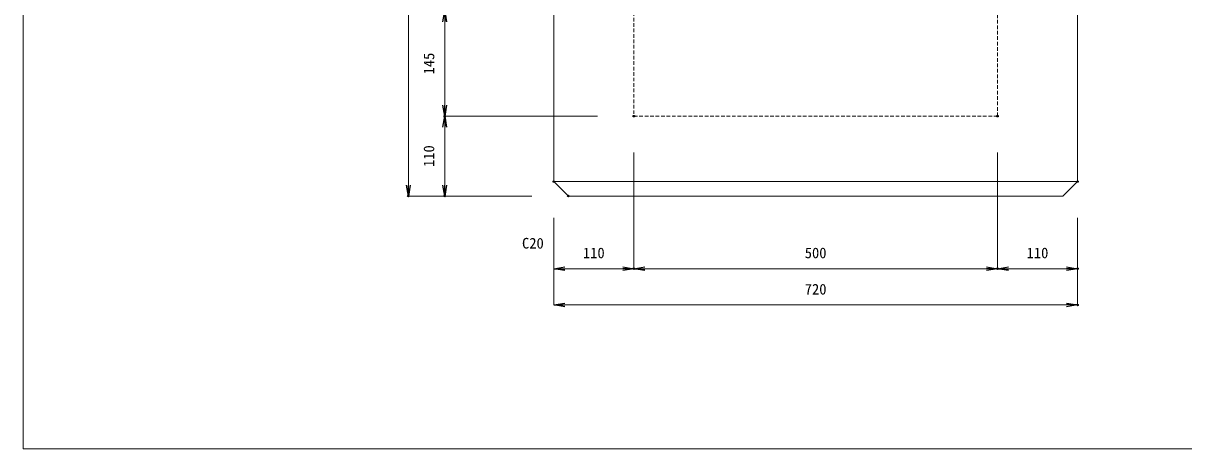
# Model space of a CAD drawing. Units: millimetres, scale not verified. Extents: x -1945 to 1945, y -1102 to 1738.
# Drawn here: x -1945 to -349, y -1102 to -516 of the extents above; entities that cross this region are included whole.
import ezdxf
from ezdxf.enums import TextEntityAlignment as Align

# ---------------------------------------------------------------- set-up
doc = ezdxf.new("R2010")
doc.units = ezdxf.units.MM
doc.header["$LTSCALE"] = 10
doc.header["$PDMODE"] = 32
doc.header["$PDSIZE"] = 2
doc.linetypes.add('USER1', pattern=[0.75, 0.5, -0.25])
doc.layers.add('0-0_0', color=7, linetype='Continuous')
doc.layers.add('0-2_DEFPOINTS', color=7, linetype='Continuous')
for name, color, linetype, lineweight in [('0-1_TITLE', 7, 'Continuous', 18), ('0-3_KIJUN', 7, 'USER1', 18), ('0-5_SUNPO', 3, 'Continuous', 18)]:
    doc.layers.add(name, color=color, linetype=linetype, lineweight=lineweight)
doc.styles.add('ＭＳ ゴシック', font='')
doc.styles.get('ＭＳ ゴシック').set_extended_font_data('MS Gothic')

# ---------------------------------------------------------------- blocks, each defined once
blk = doc.blocks.new('_OPEN')
at = {"layer": '0-0_0'}
blk.add_line((0, 0), (-1, 0), dxfattribs=at)
blk.add_lwpolyline([(-1, 0.1667), (0, 0), (-1, -0.1667)], dxfattribs=at)
blk = doc.blocks.new('D5')
at = {"layer": '0-2_DEFPOINTS'}
for p in [(839.48, 776.39), (579.48, 666.39), (749.48, 666.39)]:
    blk.add_point(p, dxfattribs=at)
at = {"layer": '0-5_SUNPO'}
for p, q in [((789.48, 776.39), (579.48, 776.39)), ((579.48, 761.39), (579.48, 681.39)), ((699.48, 666.39), (579.48, 666.39))]:
    blk.add_line(p, q, dxfattribs=at)
at = {"layer": '0-5_SUNPO', "xscale": 15, "yscale": 15}
for p, rotation in [((579.48, 776.39), 90), ((579.48, 666.39), 270)]:
    blk.add_blockref('_OPEN', p, dxfattribs=dict(at, rotation=rotation))
at = {"layer": '0-5_SUNPO', "color": 7, "style": 'ＭＳ ゴシック'}
blk.add_text('110', height=14.66, rotation=90, dxfattribs=at).set_placement((569.48, 706.39), align=Align.BOTTOM_LEFT)
blk = doc.blocks.new('D6')
at = {"layer": '0-2_DEFPOINTS'}
for p in [(754.48, 1657.39), (529.48, 666.39), (749.48, 666.39)]:
    blk.add_point(p, dxfattribs=at)
at = {"layer": '0-5_SUNPO'}
for p, q in [((704.48, 1657.39), (529.48, 1657.39)), ((529.48, 1642.39), (529.48, 681.39)), ((699.48, 666.39), (529.48, 666.39))]:
    blk.add_line(p, q, dxfattribs=at)
at = {"layer": '0-5_SUNPO', "xscale": 15, "yscale": 15}
for p, rotation in [((529.48, 1657.39), 90), ((529.48, 666.39), 270)]:
    blk.add_blockref('_OPEN', p, dxfattribs=dict(at, rotation=rotation))
at = {"layer": '0-5_SUNPO', "color": 7, "style": 'ＭＳ ゴシック'}
blk.add_text('991', height=14.66, rotation=90, dxfattribs=at).set_placement((519.48, 1146.89), align=Align.BOTTOM_LEFT)
blk = doc.blocks.new('D7')
at = {"layer": '0-2_DEFPOINTS'}
for p in [(839.48, 776.39), (729.48, 686.39), (839.48, 566.39)]:
    blk.add_point(p, dxfattribs=at)
at = {"layer": '0-5_SUNPO'}
for p, q in [((839.48, 726.39), (839.48, 566.39)), ((729.48, 636.39), (729.48, 566.39)), ((744.48, 566.39), (824.48, 566.39))]:
    blk.add_line(p, q, dxfattribs=at)
at = {"layer": '0-5_SUNPO', "xscale": 15, "yscale": 15, "rotation": 180}
blk.add_blockref('_OPEN', (729.48, 566.39), dxfattribs=at)
at = {"layer": '0-5_SUNPO', "xscale": 15, "yscale": 15}
blk.add_blockref('_OPEN', (839.48, 566.39), dxfattribs=at)
at = {"layer": '0-5_SUNPO', "color": 7, "style": 'ＭＳ ゴシック'}
blk.add_text('110', height=14.66, dxfattribs=at).set_placement((769.48, 576.39), align=Align.BOTTOM_LEFT)
blk = doc.blocks.new('D8')
at = {"layer": '0-2_DEFPOINTS'}
for p in [(839.48, 776.39), (1339.48, 776.39), (1339.48, 566.39)]:
    blk.add_point(p, dxfattribs=at)
at = {"layer": '0-5_SUNPO'}
for p, q in [((839.48, 726.39), (839.48, 566.39)), ((1339.48, 726.39), (1339.48, 566.39)), ((854.48, 566.39), (1324.48, 566.39))]:
    blk.add_line(p, q, dxfattribs=at)
at = {"layer": '0-5_SUNPO', "xscale": 15, "yscale": 15, "rotation": 180}
blk.add_blockref('_OPEN', (839.48, 566.39), dxfattribs=at)
at = {"layer": '0-5_SUNPO', "xscale": 15, "yscale": 15}
blk.add_blockref('_OPEN', (1339.48, 566.39), dxfattribs=at)
at = {"layer": '0-5_SUNPO', "color": 7, "style": 'ＭＳ ゴシック'}
blk.add_text('500', height=14.66, dxfattribs=at).set_placement((1074.48, 576.39), align=Align.BOTTOM_LEFT)
blk = doc.blocks.new('D9')
at = {"layer": '0-2_DEFPOINTS'}
for p in [(1339.48, 776.39), (1449.48, 686.39), (1449.48, 566.39)]:
    blk.add_point(p, dxfattribs=at)
at = {"layer": '0-5_SUNPO'}
for p, q in [((1339.48, 726.39), (1339.48, 566.39)), ((1449.48, 636.39), (1449.48, 566.39)), ((1354.48, 566.39), (1434.48, 566.39))]:
    blk.add_line(p, q, dxfattribs=at)
at = {"layer": '0-5_SUNPO', "xscale": 15, "yscale": 15, "rotation": 180}
blk.add_blockref('_OPEN', (1339.48, 566.39), dxfattribs=at)
at = {"layer": '0-5_SUNPO', "xscale": 15, "yscale": 15}
blk.add_blockref('_OPEN', (1449.48, 566.39), dxfattribs=at)
at = {"layer": '0-5_SUNPO', "color": 7, "style": 'ＭＳ ゴシック'}
blk.add_text('110', height=14.66, dxfattribs=at).set_placement((1379.48, 576.39), align=Align.BOTTOM_LEFT)
blk = doc.blocks.new('D10')
at = {"layer": '0-2_DEFPOINTS'}
for p in [(729.48, 686.39), (1449.48, 686.39), (1449.48, 516.39)]:
    blk.add_point(p, dxfattribs=at)
at = {"layer": '0-5_SUNPO'}
for p, q in [((729.48, 636.39), (729.48, 516.39)), ((1449.48, 636.39), (1449.48, 516.39)), ((744.48, 516.39), (1434.48, 516.39))]:
    blk.add_line(p, q, dxfattribs=at)
at = {"layer": '0-5_SUNPO', "xscale": 15, "yscale": 15, "rotation": 180}
blk.add_blockref('_OPEN', (729.48, 516.39), dxfattribs=at)
at = {"layer": '0-5_SUNPO', "xscale": 15, "yscale": 15}
blk.add_blockref('_OPEN', (1449.48, 516.39), dxfattribs=at)
at = {"layer": '0-5_SUNPO', "color": 7, "style": 'ＭＳ ゴシック'}
blk.add_text('720', height=14.66, dxfattribs=at).set_placement((1074.48, 526.39), align=Align.BOTTOM_LEFT)
blk = doc.blocks.new('D28')
at = {"layer": '0-2_DEFPOINTS'}
for p in [(1089.48, 921.39), (579.48, 776.39), (839.48, 776.39)]:
    blk.add_point(p, dxfattribs=at)
at = {"layer": '0-5_SUNPO'}
for p, q in [((1039.48, 921.39), (579.48, 921.39)), ((579.48, 906.39), (579.48, 791.39)), ((789.48, 776.39), (579.48, 776.39))]:
    blk.add_line(p, q, dxfattribs=at)
at = {"layer": '0-5_SUNPO', "xscale": 15, "yscale": 15}
for p, rotation in [((579.48, 921.39), 90), ((579.48, 776.39), 270)]:
    blk.add_blockref('_OPEN', p, dxfattribs=dict(at, rotation=rotation))
at = {"layer": '0-5_SUNPO', "color": 7, "style": 'ＭＳ ゴシック'}
blk.add_text('145', height=14.66, rotation=90, dxfattribs=at).set_placement((569.48, 833.89), align=Align.BOTTOM_LEFT)

msp = doc.modelspace()

# ---------------------------------------------------------------- linework, layer by layer
at = {"layer": '0-1_TITLE', "color": 2}
msp.add_lwpolyline([(-1945, -1101.64), (1945, -1101.64), (1945, 1738.36), (-1945, 1738.36)], close=True, dxfattribs=at)
at = {"layer": '0-3_KIJUN', "linetype": 'Continuous'}
msp.add_line((-1215.52, -733.61), (-495.52, -733.61), dxfattribs=at)
for points in [[(-515.52, -753.61), (-1195.52, -753.61), (-1215.52, -733.61), (-1215.52, 29.39), (-1190.52, 54.39), (-1105.52, 54.39), (-1105.52, -45.61), (-1100.52, -253.61)], [(-610.52, -253.61), (-605.52, -45.61), (-605.52, 54.39), (-520.52, 54.39), (-495.52, 29.39), (-495.52, -733.61), (-515.52, -753.61)]]:
    msp.add_lwpolyline(points, dxfattribs=at)
at = {"layer": '0-3_KIJUN'}
msp.add_lwpolyline([(-1105.52, 54.39), (-1105.52, -643.61), (-605.52, -643.61), (-605.52, 54.39)], dxfattribs=at)

# ---------------------------------------------------------------- block references
at = {"layer": '0-5_SUNPO'}
for name in ['D6', 'D28', 'D5', 'D7', 'D8', 'D9', 'D10']:
    msp.add_blockref(name, (-1945, -1420), dxfattribs=at)

# ---------------------------------------------------------------- texts
at = {"layer": '0-5_SUNPO', "color": 7, "style": 'ＭＳ ゴシック'}
msp.add_text('C20', height=14.66, dxfattribs=at).set_placement((-1259.22, -830.26), align=Align.BOTTOM_LEFT)

doc.saveas('drawing.dxf')
